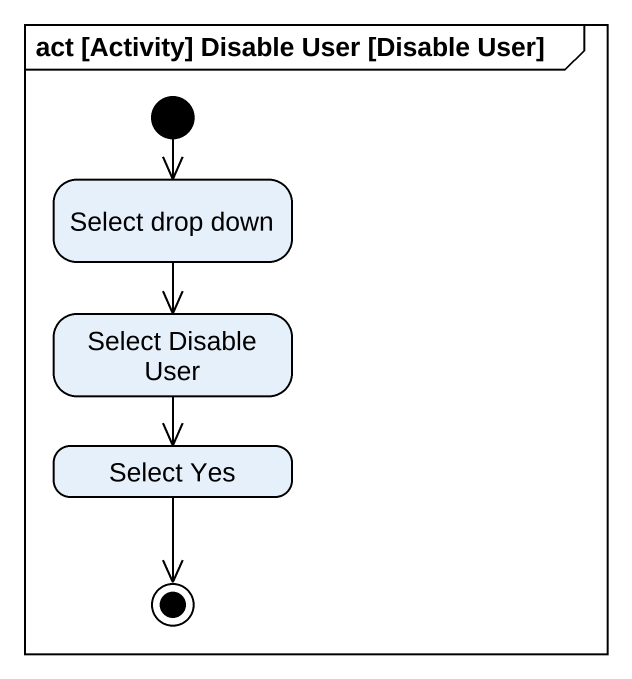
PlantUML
@startuml
mainframe act [Activity] Disable User [Disable User]
hide empty description
state "Select drop down" as Select_drop_down
state "Select Disable User" as Select_Disable_User
state "Select Yes" as Select_Yes
[*] --> Select_drop_down
Select_drop_down --> Select_Disable_User
Select_Disable_User --> Select_Yes
Select_Yes --> [*]
@enduml
